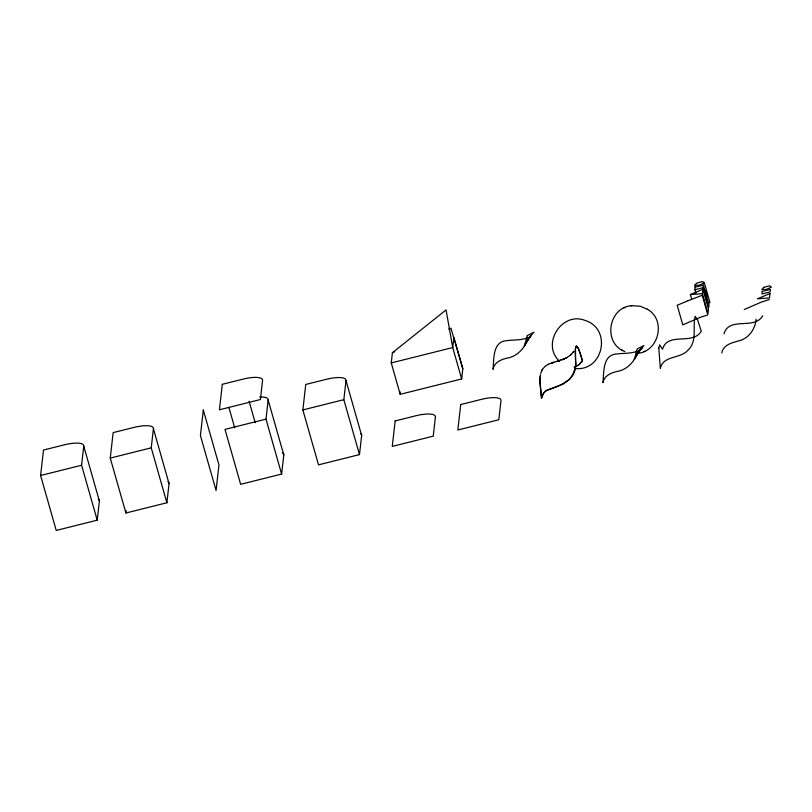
<?xml version="1.0" encoding="UTF-8"?>
<svg xmlns="http://www.w3.org/2000/svg" width="812" height="812" viewBox="0 0 812 812"><rect width="100%" height="100%" fill="white"/><g stroke="black" fill="none" stroke-linecap="round" stroke-linejoin="round"><path stroke-width="1.22" d="M40.6 475.507L43.503 450.041L63.996 444.915A21.254 5.968 -15.9 0 1 83.758 446.153L99.399 501.085L97.227 520.177L56.241 530.429L40.6 475.507L81.576 465.256L83.758 446.153M110.259 458.09L113.162 432.613L133.655 427.498A21.254 5.968 -15.9 0 1 153.417 428.736L169.058 483.658L166.886 502.76L125.911 513.011L110.259 458.09L151.245 447.838L153.417 428.736M125.911 513.011L126.185 510.586M265.981 419.144L225.005 429.396L240.646 484.317L281.622 474.066L265.981 419.144L268.153 400.042A21.254 5.968 -15.9 0 0 259.81 397.017M281.622 474.066L283.804 454.964L268.153 400.042M302.856 409.928L305.759 384.452L326.251 379.336A21.254 5.968 -15.9 0 1 346.013 380.574L361.655 435.496L359.483 454.598L318.507 464.85L302.856 409.928L343.841 399.677L346.013 380.574M391.252 362.934L392.409 352.743L446.062 309.91L452.72 347.556L461.663 378.94L400.194 394.317L391.252 362.934L452.72 347.556L453.878 337.376L462.82 368.76L461.663 378.94M400.194 394.317L400.448 392.054M695.894 293.173L694.91 289.711L695.194 287.164L703.395 285.113L708.977 304.723L708.693 307.271L703.101 287.661L703.395 285.113M702.918 289.275L708.5 308.885L708.003 313.3L702.41 293.68L702.918 289.275L690.373 294.553L691.682 299.171M756.094 319.197C755.251 329.154 748.725 338.594 738.676 340.888C731.957 342.725 723.116 344.826 721.817 352.987M540.68 373.479L541.98 370.17M723.999 333.884C729.085 316.03 754.246 330.433 762.742 315.787M524.258 346.013L528.713 337.883C524.806 347.475 517.894 356.417 507.074 358.122C501.055 359.513 494.092 362.477 493.036 369.369C494.041 359.401 492.437 341.395 506.749 340.664C513.61 339.68 520.817 340.472 527.374 337.833M634.213 359.34L639.227 350.195C635.116 360.051 628.326 369.724 617.029 371.449C611.01 372.84 604.037 375.814 602.981 382.696C603.986 372.728 602.382 354.722 616.694 353.991C623.565 353.017 630.772 353.799 637.329 351.17M542.386 369.45L545.106 366.293L548.435 364.212M541.898 370.313L542.467 369.308M525.12 344.085L531.018 335.63M573.698 351.403L573.17 352.185L573.779 351.291M631.239 305.728C608.3 307.647 602.626 343.354 624.864 351.566M638.364 353.261C659.232 350.896 666.175 319.593 647.276 309.189M573.242 352.073L570.166 355.402L565.731 358.285L548.344 364.253M642.038 347.962L643.906 345.506L637.258 348.916L634.649 358.407L640.972 348.957L635.837 355.28L641.51 348.48L636.172 354.133L642.038 347.962L640.556 349.201M525.882 341.953L531.566 335.143M695.366 287.59L694.707 285.276L696.747 283.063L702.705 281.571L704.349 282.87L709.932 302.49L707.952 303.404M570.227 355.321L571.546 354.093M567.324 357.392L565.731 358.285L566.593 357.818M704.349 282.87L699.406 285.164L694.707 285.276M624.905 307.494L624.113 307.86M644.078 351.576L644.87 351.22M392.409 352.743L394.713 351.779M448.65 329.175L450.944 328.21L462.82 368.76M574.693 366.994L579.321 364.476L582.437 360.873C575.931 337.792 574.805 345.831 575.444 358.153M574.043 367.156L578.357 365.187L582.437 360.873A30.785 3.4 76 0 0 580.996 356.001L580.194 353.514A18.493 2.04 76 0 0 577.444 346.836L576.307 346.034L575.454 348.998L575.647 362.081M558.971 360.822L560.747 360.274L557.255 361.31M744.259 309.514L761.341 302.105L769.289 299.547M694.91 289.711L703.101 287.661M631.431 305.698L640.201 306.185L647.57 309.362M630.934 305.769L631.787 305.657M690.373 294.553L702.41 293.68M576.347 368.638C603.752 370.343 611.801 328.505 584.924 320.364C561.813 311.351 540.954 344.095 559.427 361.157M621.413 349.708L622.642 350.449M705.334 290.797L706.978 296.573M343.841 399.677L359.483 454.598M249.071 401.189L255.191 422.676M228.923 407.502L234.709 427.802M151.245 447.838L166.886 502.76M81.576 465.256L97.227 520.177M541.35 396.672L541.513 398.073L543.878 392.775L546.892 390.136L563.051 384.177L569.506 379.488L572.582 375.032L574.693 369.551L575.789 364.283L575.464 358.447M541.269 395.982L540.893 392.592M540.833 391.932L540.518 388.715M540.487 388.4L540.254 385.659M540.234 385.375L540.082 383.102M575.667 362.385C577.241 380.605 558.93 385.883 545.674 390.978A11.693 11.145 6.5 0 0 542.599 394.835L541.513 398.073L539.97 380.747M540.061 382.828C538.935 381.224 540.833 373.906 540.498 374.85L539.97 380.503M360.508 433.527A21.254 5.968 -15.9 0 1 361.655 435.496M282.647 452.994A21.254 5.968 -15.9 0 1 283.804 454.964M167.911 481.689A21.254 5.968 -15.9 0 1 169.058 483.658M98.252 499.106A21.254 5.968 -15.9 0 1 99.399 501.085M658.806 348.145L660.349 368.354C663.252 355.199 680.415 358.985 687.906 350.236C697.701 341.142 692.352 327.439 695.143 316.315L697.508 319.603L701.274 331.164C692.778 345.81 667.616 331.397 662.531 349.251L659.669 344.877L658.806 348.145M203.315 410.07L200.412 435.536L216.063 490.468L218.966 464.992L203.315 410.07M222.315 384.309L219.413 409.776L260.388 399.534L262.57 380.432A21.254 5.968 -15.9 0 0 242.808 379.184L222.315 384.309M395.17 420.931L392.267 446.397L433.243 436.156L435.415 417.053A21.254 5.968 -15.9 0 0 415.653 415.805L395.17 420.931M460.729 404.538L457.826 430.005L498.812 419.753L500.984 400.661A21.254 5.968 -15.9 0 0 481.222 399.413L460.729 404.538M762.255 291.406L761.961 293.954L770.152 291.904L770.446 289.356L762.255 291.406M769.969 293.518L769.471 297.933L757.423 298.796L769.969 293.518M527.303 335.589L524.704 345.08L529.871 336.483L533.951 332.179L527.303 335.589M763.808 287.306L761.768 289.529L766.457 289.407L771.4 287.113L769.756 285.814L763.808 287.306M688.18 300.663L677.208 305.271L682.79 324.881L699.873 317.482L707.82 314.914L702.228 295.294L688.18 300.663M564.198 358.995L562.432 359.706L564.198 358.995M553.662 362.304L551.866 362.862L553.703 362.294"/></g></svg>
